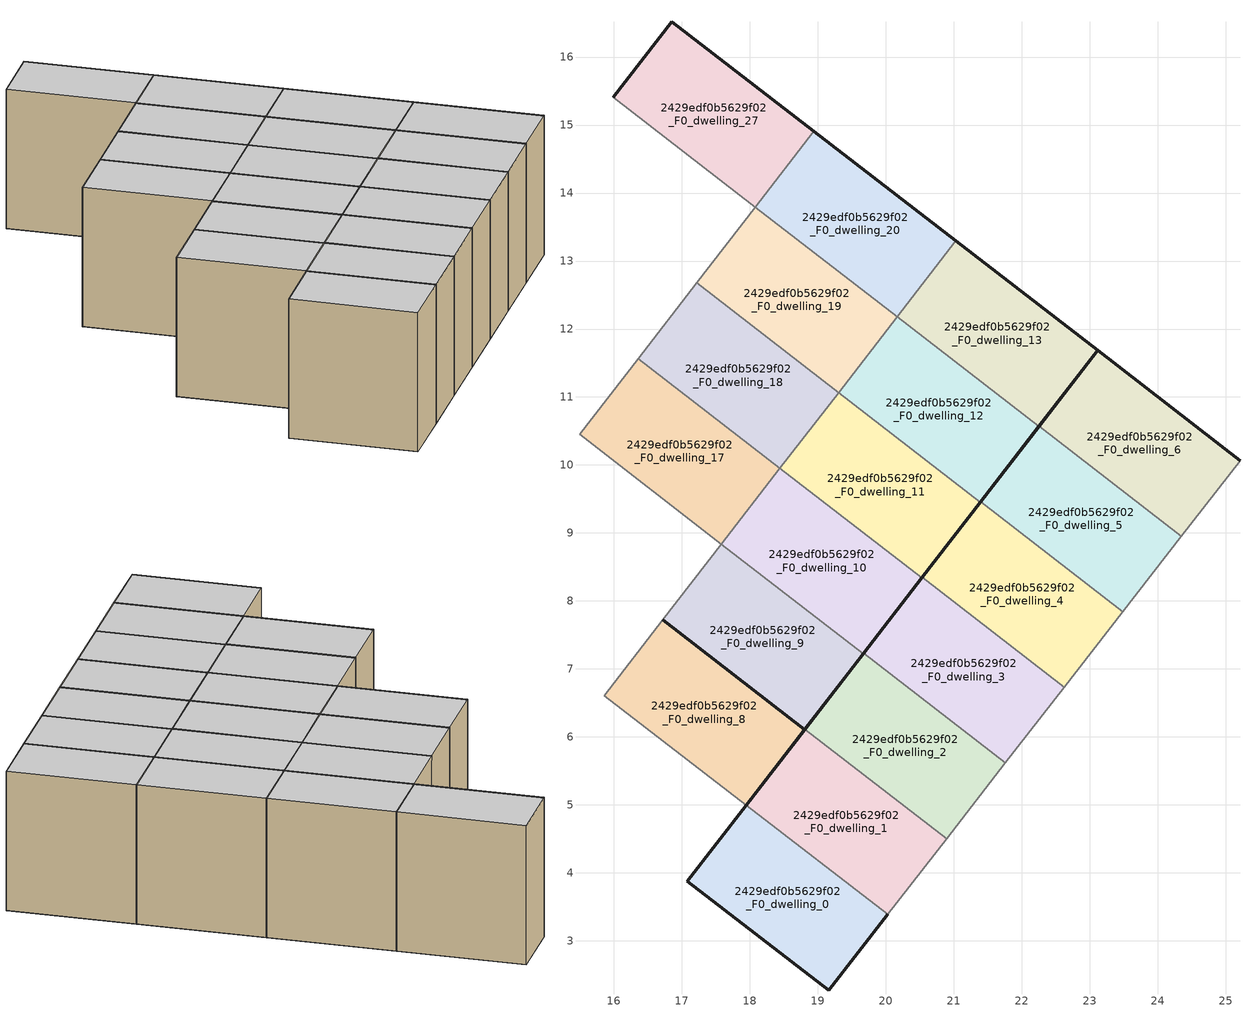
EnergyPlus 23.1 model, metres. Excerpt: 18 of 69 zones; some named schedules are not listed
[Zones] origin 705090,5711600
2429edf0b5629f02_F0_dwelling_0
 floor ground (EU_floor_Construction): 19.16,2.27 20.03,3.39 17.95,5 17.08,3.88 z0
 wall outside (EU_wall_Construction): 20.03,3.39 19.16,2.27 17.08,3.88 17.95,5 z0:3
 wall to 2429edf0b5629f02_F0_dwelling_1 (EU_wall_Construction): 17.95,5 20.03,3.39 z0:3
 ceiling to 2429edf0b5629f02_F1_dwelling_0 (EU_floor_Construction): 20.03,3.39 19.16,2.27 17.08,3.88 17.95,5 z3
2429edf0b5629f02_F0_dwelling_1
 floor ground (EU_floor_Construction): 20.03,3.39 20.9,4.5 18.81,6.11 17.95,5 z0
 wall outside (EU_wall_Construction): 17.95,5 18.81,6.11 z0:3
 wall to 2429edf0b5629f02_F0_dwelling_2 (EU_wall_Construction): 18.81,6.11 20.9,4.5 z0:3
 wall adiabatic (EU_wall_Construction): 20.9,4.5 20.03,3.39 z0:3
 ceiling to 2429edf0b5629f02_F1_dwelling_1 (EU_floor_Construction): 20.9,4.5 20.03,3.39 17.95,5 18.81,6.11 z3
2429edf0b5629f02_F0_dwelling_10
 floor ground (EU_floor_Construction): 19.67,7.22 20.53,8.34 18.44,9.95 17.58,8.84 z0
 wall outside (EU_wall_Construction): 20.53,8.34 19.67,7.22 z0:3
 wall to 2429edf0b5629f02_F0_dwelling_11 (EU_wall_Construction): 18.44,9.95 20.53,8.34 z0:3
 wall to 2429edf0b5629f02_F0_dwelling_9 (EU_wall_Construction): 19.67,7.22 17.58,8.84 z0:3
 wall to 2429edf0b5629f02_F0_dwelling_17 (EU_wall_Construction): 17.58,8.84 18.44,9.95 z0:3
 ceiling to 2429edf0b5629f02_F1_dwelling_10 (EU_floor_Construction): 20.53,8.34 19.67,7.22 17.58,8.84 18.44,9.95 z3
2429edf0b5629f02_F0_dwelling_11
 floor ground (EU_floor_Construction): 20.53,8.34 21.39,9.45 19.31,11.07 18.44,9.95 z0
 wall outside (EU_wall_Construction): 21.39,9.45 20.53,8.34 z0:3
 wall to 2429edf0b5629f02_F0_dwelling_12 (EU_wall_Construction): 19.31,11.07 21.39,9.45 z0:3
 wall to 2429edf0b5629f02_F0_dwelling_18 (EU_wall_Construction): 18.44,9.95 19.31,11.07 z0:3
 ceiling to 2429edf0b5629f02_F1_dwelling_11 (EU_floor_Construction): 21.39,9.45 20.53,8.34 18.44,9.95 19.31,11.07 z3
2429edf0b5629f02_F0_dwelling_12
 floor ground (EU_floor_Construction): 21.39,9.45 22.25,10.57 20.17,12.18 19.31,11.07 z0
 wall outside (EU_wall_Construction): 22.25,10.57 21.39,9.45 z0:3
 wall to 2429edf0b5629f02_F0_dwelling_13 (EU_wall_Construction): 20.17,12.18 22.25,10.57 z0:3
 wall to 2429edf0b5629f02_F0_dwelling_19 (EU_wall_Construction): 19.31,11.07 20.17,12.18 z0:3
 ceiling to 2429edf0b5629f02_F1_dwelling_12 (EU_floor_Construction): 22.25,10.57 21.39,9.45 19.31,11.07 20.17,12.18 z3
2429edf0b5629f02_F0_dwelling_13
 floor ground (EU_floor_Construction): 22.25,10.57 23.12,11.68 21.03,13.3 20.17,12.18 z0
 wall outside (EU_wall_Construction): 21.03,13.3 23.12,11.68 22.25,10.57 z0:3
 wall to 2429edf0b5629f02_F0_dwelling_20 (EU_wall_Construction): 20.17,12.18 21.03,13.3 z0:3
 ceiling to 2429edf0b5629f02_F1_dwelling_13 (EU_floor_Construction): 23.12,11.68 22.25,10.57 20.17,12.18 21.03,13.3 z3
2429edf0b5629f02_F0_dwelling_17
 floor ground (EU_floor_Construction): 17.58,8.84 18.44,9.95 16.36,11.56 15.49,10.45 z0
 wall to 2429edf0b5629f02_F0_dwelling_18 (EU_wall_Construction): 16.36,11.56 18.44,9.95 z0:3
 wall to 2429edf0b5629f02_F0_dwelling_16 (EU_wall_Construction): 17.58,8.84 15.49,10.45 z0:3
 wall to 2429edf0b5629f02_F0_dwelling_24 (EU_wall_Construction): 15.49,10.45 16.36,11.56 z0:3
 ceiling to 2429edf0b5629f02_F1_dwelling_17 (EU_floor_Construction): 18.44,9.95 17.58,8.84 15.49,10.45 16.36,11.56 z3
2429edf0b5629f02_F0_dwelling_18
 floor ground (EU_floor_Construction): 18.44,9.95 19.31,11.07 17.22,12.68 16.36,11.56 z0
 wall to 2429edf0b5629f02_F0_dwelling_19 (EU_wall_Construction): 17.22,12.68 19.31,11.07 z0:3
 wall to 2429edf0b5629f02_F0_dwelling_25 (EU_wall_Construction): 16.36,11.56 17.22,12.68 z0:3
 ceiling to 2429edf0b5629f02_F1_dwelling_18 (EU_floor_Construction): 19.31,11.07 18.44,9.95 16.36,11.56 17.22,12.68 z3
2429edf0b5629f02_F0_dwelling_19
 floor ground (EU_floor_Construction): 19.31,11.07 20.17,12.18 18.08,13.79 17.22,12.68 z0
 wall to 2429edf0b5629f02_F0_dwelling_20 (EU_wall_Construction): 18.08,13.79 20.17,12.18 z0:3
 wall to 2429edf0b5629f02_F0_dwelling_26 (EU_wall_Construction): 17.22,12.68 18.08,13.79 z0:3
 ceiling to 2429edf0b5629f02_F1_dwelling_19 (EU_floor_Construction): 20.17,12.18 19.31,11.07 17.22,12.68 18.08,13.79 z3
2429edf0b5629f02_F0_dwelling_2
 floor ground (EU_floor_Construction): 20.9,4.5 21.76,5.62 19.67,7.23 18.81,6.11 z0
 wall outside (EU_wall_Construction): 18.81,6.11 19.67,7.23 z0:3
 wall to 2429edf0b5629f02_F0_dwelling_3 (EU_wall_Construction): 19.67,7.23 21.76,5.62 z0:3
 wall adiabatic (EU_wall_Construction): 21.76,5.62 20.9,4.5 z0:3
 ceiling to 2429edf0b5629f02_F1_dwelling_2 (EU_floor_Construction): 21.76,5.62 20.9,4.5 18.81,6.11 19.67,7.23 z3
2429edf0b5629f02_F0_dwelling_20
 floor ground (EU_floor_Construction): 20.17,12.18 21.03,13.3 18.94,14.91 18.08,13.79 z0
 wall outside (EU_wall_Construction): 18.94,14.91 21.03,13.3 z0:3
 wall to 2429edf0b5629f02_F0_dwelling_27 (EU_wall_Construction): 18.08,13.79 18.94,14.91 z0:3
 ceiling to 2429edf0b5629f02_F1_dwelling_20 (EU_floor_Construction): 21.03,13.3 20.17,12.18 18.08,13.79 18.94,14.91 z3
2429edf0b5629f02_F0_dwelling_27
 floor ground (EU_floor_Construction): 18.08,13.79 18.94,14.91 16.85,16.52 15.99,15.41 z0
 wall outside (EU_wall_Construction): 15.99,15.41 16.85,16.52 18.94,14.91 z0:3
 wall to 2429edf0b5629f02_F0_dwelling_26 (EU_wall_Construction): 18.08,13.79 15.99,15.41 z0:3
 ceiling to 2429edf0b5629f02_F1_dwelling_27 (EU_floor_Construction): 18.94,14.91 18.08,13.79 15.99,15.41 16.85,16.52 z3
2429edf0b5629f02_F0_dwelling_3
 floor ground (EU_floor_Construction): 21.76,5.62 22.62,6.73 20.54,8.35 19.67,7.23 z0
 wall outside (EU_wall_Construction): 19.67,7.23 20.54,8.35 z0:3
 wall to 2429edf0b5629f02_F0_dwelling_4 (EU_wall_Construction): 20.54,8.35 22.62,6.73 z0:3
 wall adiabatic (EU_wall_Construction): 22.62,6.73 21.76,5.62 z0:3
 ceiling to 2429edf0b5629f02_F1_dwelling_3 (EU_floor_Construction): 22.62,6.73 21.76,5.62 19.67,7.23 20.54,8.35 z3
2429edf0b5629f02_F0_dwelling_4
 floor ground (EU_floor_Construction): 22.62,6.73 23.49,7.84 21.4,9.46 20.54,8.35 z0
 wall outside (EU_wall_Construction): 20.54,8.35 21.4,9.46 z0:3
 wall to 2429edf0b5629f02_F0_dwelling_5 (EU_wall_Construction): 21.4,9.46 23.49,7.84 z0:3
 wall adiabatic (EU_wall_Construction): 23.49,7.84 22.62,6.73 z0:3
 ceiling to 2429edf0b5629f02_F1_dwelling_4 (EU_floor_Construction): 23.49,7.84 22.62,6.73 20.54,8.35 21.4,9.46 z3
2429edf0b5629f02_F0_dwelling_5
 floor ground (EU_floor_Construction): 23.49,7.84 24.35,8.96 22.26,10.57 21.4,9.46 z0
 wall outside (EU_wall_Construction): 21.4,9.46 22.26,10.57 z0:3
 wall to 2429edf0b5629f02_F0_dwelling_6 (EU_wall_Construction): 22.26,10.57 24.35,8.96 z0:3
 wall adiabatic (EU_wall_Construction): 24.35,8.96 23.49,7.84 z0:3
 ceiling to 2429edf0b5629f02_F1_dwelling_5 (EU_floor_Construction): 24.35,8.96 23.49,7.84 21.4,9.46 22.26,10.57 z3
2429edf0b5629f02_F0_dwelling_6
 floor ground (EU_floor_Construction): 24.35,8.96 25.21,10.07 23.12,11.68 22.26,10.57 z0
 wall outside (EU_wall_Construction): 22.26,10.57 23.12,11.68 25.21,10.07 z0:3
 wall adiabatic (EU_wall_Construction): 25.21,10.07 24.35,8.96 z0:3
 ceiling to 2429edf0b5629f02_F1_dwelling_6 (EU_floor_Construction): 25.21,10.07 24.35,8.96 22.26,10.57 23.12,11.68 z3
2429edf0b5629f02_F0_dwelling_8
 floor ground (EU_floor_Construction): 17.94,4.99 18.81,6.11 16.72,7.72 15.86,6.61 z0
 wall outside (EU_wall_Construction): 16.72,7.72 18.81,6.11 17.94,4.99 z0:3
 wall to 2429edf0b5629f02_F0_dwelling_7 (EU_wall_Construction): 17.94,4.99 15.86,6.61 z0:3
 wall to 2429edf0b5629f02_F0_dwelling_15 (EU_wall_Construction): 15.86,6.61 16.72,7.72 z0:3
 ceiling to 2429edf0b5629f02_F1_dwelling_8 (EU_floor_Construction): 18.81,6.11 17.94,4.99 15.86,6.61 16.72,7.72 z3
2429edf0b5629f02_F0_dwelling_9
 floor ground (EU_floor_Construction): 18.81,6.11 19.67,7.22 17.58,8.84 16.72,7.72 z0
 wall outside (EU_wall_Construction): 19.67,7.22 18.81,6.11 16.72,7.72 z0:3
 wall to 2429edf0b5629f02_F0_dwelling_16 (EU_wall_Construction): 16.72,7.72 17.58,8.84 z0:3
 ceiling to 2429edf0b5629f02_F1_dwelling_9 (EU_floor_Construction): 19.67,7.22 18.81,6.11 16.72,7.72 17.58,8.84 z3
[Building]
EU S2 Campaign: North Axis=0; Terrain=City; Solar Distribution=FullExterior
[Site:Location]
London: Latitude=51.5; Longitude=-0.5; Time Zone=0; Elevation=25
[SizingPeriod:WeatherFileDays]
AnnualSizingPeriod: Begin Month=1; Begin Day of Month=1; End Month=12; End Day of Month=31; Day of Week for Start Day=Monday; Use Weather File Daylight Saving Period=No; Use Weather File Rain and Snow Indicators=No
[MATERIAL]
EU_InternalMass_Material: Roughness=MediumRough; Thickness=0.1; Conductivity=1; Density=1800; Specific Heat=900; Thermal Absorptance=0.9; Solar Absorptance=0.7; Visible Absorptance=0.7
[MATERIAL:NOMASS] Roughness=MediumRough; Thermal Absorptance=0.9; Solar Absorptance=0.7; Visible Absorptance=0.7
Name | Thermal Resistance
EU_wall_NoMass | 0.635353
EU_floor_NoMass | 1.96382
[CONSTRUCTION]
EU_wall_Construction: EU_wall_NoMass
EU_floor_Construction: EU_floor_NoMass
EU_InternalMass_Construction: EU_InternalMass_Material
[ZONE] Type=1; Multiplier=1; Ceiling Height=autocalculate; Floor Area=autocalculate; Part of Total Floor Area=Yes
Name | Volume
2429edf0b5629f02_F0_dwelling_0; 2429edf0b5629f02_F0_dwelling_19 | 11.1548
2429edf0b5629f02_F0_dwelling_1; 2429edf0b5629f02_F0_dwelling_3 | 11.1504
2429edf0b5629f02_F0_dwelling_10 | 11.1541
2429edf0b5629f02_F0_dwelling_11 | 11.1489
2429edf0b5629f02_F0_dwelling_12 | 11.1577
2429edf0b5629f02_F0_dwelling_13; 2429edf0b5629f02_F0_dwelling_27 | 11.1511
2429edf0b5629f02_F0_dwelling_17 | 11.1482
2429edf0b5629f02_F0_dwelling_18; 2429edf0b5629f02_F0_dwelling_9 | 11.1475
2429edf0b5629f02_F0_dwelling_2; 2429edf0b5629f02_F0_dwelling_4; 2429edf0b5629f02_F0_dwelling_6 | 11.1519
2429edf0b5629f02_F0_dwelling_20 | 11.1497
2429edf0b5629f02_F0_dwelling_5 | 11.15625
2429edf0b5629f02_F0_dwelling_8 | 11.1526
[INTERNALMASS] Construction=EU_InternalMass_Construction
Name | Zone or ZoneList | Surface Area
2429edf0b5629f02_F0_dwelling_0_EU_InternalMass | 2429edf0b5629f02_F0_dwelling_0 | 3.71797
2429edf0b5629f02_F0_dwelling_1_EU_InternalMass | 2429edf0b5629f02_F0_dwelling_1 | 3.71677
2429edf0b5629f02_F0_dwelling_2_EU_InternalMass | 2429edf0b5629f02_F0_dwelling_2 | 3.7174
2429edf0b5629f02_F0_dwelling_3_EU_InternalMass | 2429edf0b5629f02_F0_dwelling_3 | 3.71694
2429edf0b5629f02_F0_dwelling_4_EU_InternalMass | 2429edf0b5629f02_F0_dwelling_4 | 3.71719
2429edf0b5629f02_F0_dwelling_5_EU_InternalMass | 2429edf0b5629f02_F0_dwelling_5 | 3.71879
2429edf0b5629f02_F0_dwelling_6_EU_InternalMass | 2429edf0b5629f02_F0_dwelling_6 | 3.7173
2429edf0b5629f02_F0_dwelling_8_EU_InternalMass | 2429edf0b5629f02_F0_dwelling_8 | 3.71741
2429edf0b5629f02_F0_dwelling_9_EU_InternalMass | 2429edf0b5629f02_F0_dwelling_9 | 3.7158
2429edf0b5629f02_F0_dwelling_10_EU_InternalMass | 2429edf0b5629f02_F0_dwelling_10 | 3.71802
2429edf0b5629f02_F0_dwelling_11_EU_InternalMass | 2429edf0b5629f02_F0_dwelling_11 | 3.71594
2429edf0b5629f02_F0_dwelling_12_EU_InternalMass | 2429edf0b5629f02_F0_dwelling_12 | 3.7195
2429edf0b5629f02_F0_dwelling_13_EU_InternalMass | 2429edf0b5629f02_F0_dwelling_13 | 3.71741
2429edf0b5629f02_F0_dwelling_17_EU_InternalMass | 2429edf0b5629f02_F0_dwelling_17 | 3.7163
2429edf0b5629f02_F0_dwelling_18_EU_InternalMass | 2429edf0b5629f02_F0_dwelling_18 | 3.71605
2429edf0b5629f02_F0_dwelling_19_EU_InternalMass | 2429edf0b5629f02_F0_dwelling_19 | 3.71802
2429edf0b5629f02_F0_dwelling_20_EU_InternalMass | 2429edf0b5629f02_F0_dwelling_20 | 3.71655
2429edf0b5629f02_F0_dwelling_27_EU_InternalMass | 2429edf0b5629f02_F0_dwelling_27 | 3.71741
[OTHEREQUIPMENT] Fuel Type=Electricity; Design Level Calculation Method=Watts/Area; Power per Zone Floor Area=1; Fraction Latent=0; Fraction Radiant=0; Fraction Lost=0; Carbon Dioxide Generation Rate=0; EndUse Subcategory=EU_Step8_InternalGains
Name | Zone or ZoneList or Space or SpaceList | Schedule
EU_Step8_InternalGain_2429edf0b5629f02_F0_dwelling_0_f000 | 2429edf0b5629f02_F0_dwelling_0 | EU_Step8_GainSchedule_2429edf0b5629f02_F0_dwelling_0_f000
EU_Step8_InternalGain_2429edf0b5629f02_F0_dwelling_1_f000 | 2429edf0b5629f02_F0_dwelling_1 | EU_Step8_GainSchedule_2429edf0b5629f02_F0_dwelling_1_f000
EU_Step8_InternalGain_2429edf0b5629f02_F0_dwelling_2_f000 | 2429edf0b5629f02_F0_dwelling_2 | EU_Step8_GainSchedule_2429edf0b5629f02_F0_dwelling_2_f000
EU_Step8_InternalGain_2429edf0b5629f02_F0_dwelling_3_f000 | 2429edf0b5629f02_F0_dwelling_3 | EU_Step8_GainSchedule_2429edf0b5629f02_F0_dwelling_3_f000
EU_Step8_InternalGain_2429edf0b5629f02_F0_dwelling_4_f000 | 2429edf0b5629f02_F0_dwelling_4 | EU_Step8_GainSchedule_2429edf0b5629f02_F0_dwelling_4_f000
EU_Step8_InternalGain_2429edf0b5629f02_F0_dwelling_5_f000 | 2429edf0b5629f02_F0_dwelling_5 | EU_Step8_GainSchedule_2429edf0b5629f02_F0_dwelling_5_f000
EU_Step8_InternalGain_2429edf0b5629f02_F0_dwelling_6_f000 | 2429edf0b5629f02_F0_dwelling_6 | EU_Step8_GainSchedule_2429edf0b5629f02_F0_dwelling_6_f000
EU_Step8_InternalGain_2429edf0b5629f02_F0_dwelling_8_f000 | 2429edf0b5629f02_F0_dwelling_8 | EU_Step8_GainSchedule_2429edf0b5629f02_F0_dwelling_8_f000
EU_Step8_InternalGain_2429edf0b5629f02_F0_dwelling_9_f000 | 2429edf0b5629f02_F0_dwelling_9 | EU_Step8_GainSchedule_2429edf0b5629f02_F0_dwelling_9_f000
EU_Step8_InternalGain_2429edf0b5629f02_F0_dwelling_10_f000 | 2429edf0b5629f02_F0_dwelling_10 | EU_Step8_GainSchedule_2429edf0b5629f02_F0_dwelling_10_f000
EU_Step8_InternalGain_2429edf0b5629f02_F0_dwelling_11_f000 | 2429edf0b5629f02_F0_dwelling_11 | EU_Step8_GainSchedule_2429edf0b5629f02_F0_dwelling_11_f000
EU_Step8_InternalGain_2429edf0b5629f02_F0_dwelling_12_f000 | 2429edf0b5629f02_F0_dwelling_12 | EU_Step8_GainSchedule_2429edf0b5629f02_F0_dwelling_12_f000
EU_Step8_InternalGain_2429edf0b5629f02_F0_dwelling_13_f000 | 2429edf0b5629f02_F0_dwelling_13 | EU_Step8_GainSchedule_2429edf0b5629f02_F0_dwelling_13_f000
EU_Step8_InternalGain_2429edf0b5629f02_F0_dwelling_17_f000 | 2429edf0b5629f02_F0_dwelling_17 | EU_Step8_GainSchedule_2429edf0b5629f02_F0_dwelling_17_f000
EU_Step8_InternalGain_2429edf0b5629f02_F0_dwelling_18_f000 | 2429edf0b5629f02_F0_dwelling_18 | EU_Step8_GainSchedule_2429edf0b5629f02_F0_dwelling_18_f000
EU_Step8_InternalGain_2429edf0b5629f02_F0_dwelling_19_f000 | 2429edf0b5629f02_F0_dwelling_19 | EU_Step8_GainSchedule_2429edf0b5629f02_F0_dwelling_19_f000
EU_Step8_InternalGain_2429edf0b5629f02_F0_dwelling_20_f000 | 2429edf0b5629f02_F0_dwelling_20 | EU_Step8_GainSchedule_2429edf0b5629f02_F0_dwelling_20_f000
EU_Step8_InternalGain_2429edf0b5629f02_F0_dwelling_27_f000 | 2429edf0b5629f02_F0_dwelling_27 | EU_Step8_GainSchedule_2429edf0b5629f02_F0_dwelling_27_f000
[ZONEVENTILATION:DESIGNFLOWRATE] Schedule=EU_AlwaysOn; Design Flow Rate Calculation Method=AirChanges/Hour; Air Changes per Hour=0.555504; Ventilation Type=Natural; Fan Pressure Rise=0; Fan Total Efficiency=1; Constant Term Coefficient=1; Temperature Term Coefficient=0; Velocity Term Coefficient=0; Velocity Squared Term Coefficient=0; Minimum Indoor Temperature=-100; Maximum Indoor Temperature=100; Delta Temperature=-100; Minimum Outdoor Temperature=-100; Maximum Outdoor Temperature=100; Maximum Wind Speed=40
Name | Zone or ZoneList or Space or SpaceList
EU_ConstantAir_2429edf0b5629f02_F0_dwelling_0 | 2429edf0b5629f02_F0_dwelling_0
EU_ConstantAir_2429edf0b5629f02_F0_dwelling_1 | 2429edf0b5629f02_F0_dwelling_1
EU_ConstantAir_2429edf0b5629f02_F0_dwelling_2 | 2429edf0b5629f02_F0_dwelling_2
EU_ConstantAir_2429edf0b5629f02_F0_dwelling_3 | 2429edf0b5629f02_F0_dwelling_3
EU_ConstantAir_2429edf0b5629f02_F0_dwelling_4 | 2429edf0b5629f02_F0_dwelling_4
EU_ConstantAir_2429edf0b5629f02_F0_dwelling_5 | 2429edf0b5629f02_F0_dwelling_5
EU_ConstantAir_2429edf0b5629f02_F0_dwelling_6 | 2429edf0b5629f02_F0_dwelling_6
EU_ConstantAir_2429edf0b5629f02_F0_dwelling_8 | 2429edf0b5629f02_F0_dwelling_8
EU_ConstantAir_2429edf0b5629f02_F0_dwelling_9 | 2429edf0b5629f02_F0_dwelling_9
EU_ConstantAir_2429edf0b5629f02_F0_dwelling_10 | 2429edf0b5629f02_F0_dwelling_10
EU_ConstantAir_2429edf0b5629f02_F0_dwelling_11 | 2429edf0b5629f02_F0_dwelling_11
EU_ConstantAir_2429edf0b5629f02_F0_dwelling_12 | 2429edf0b5629f02_F0_dwelling_12
EU_ConstantAir_2429edf0b5629f02_F0_dwelling_13 | 2429edf0b5629f02_F0_dwelling_13
EU_ConstantAir_2429edf0b5629f02_F0_dwelling_17 | 2429edf0b5629f02_F0_dwelling_17
EU_ConstantAir_2429edf0b5629f02_F0_dwelling_18 | 2429edf0b5629f02_F0_dwelling_18
EU_ConstantAir_2429edf0b5629f02_F0_dwelling_19 | 2429edf0b5629f02_F0_dwelling_19
EU_ConstantAir_2429edf0b5629f02_F0_dwelling_20 | 2429edf0b5629f02_F0_dwelling_20
EU_ConstantAir_2429edf0b5629f02_F0_dwelling_27 | 2429edf0b5629f02_F0_dwelling_27
[HVACTEMPLATE:THERMOSTAT] Constant Heating Setpoint=20; Constant Cooling Setpoint=50
EU_HeatOnly_2429edf0b5629f02_F1_dwelling_23; EU_HeatOnly_2429edf0b5629f02_F1_dwelling_24; EU_HeatOnly_2429edf0b5629f02_F1_dwelling_25; EU_HeatOnly_2429edf0b5629f02_F1_dwelling_26; EU_HeatOnly_2429edf0b5629f02_F1_dwelling_27; EU_HeatOnly_2429edf0b5629f02_F1_dwelling_28; EU_HeatOnly_2429edf0b5629f02_F1_dwelling_29; EU_HeatOnly_2429edf0b5629f02_F1_dwelling_30; EU_HeatOnly_2429edf0b5629f02_F1_dwelling_31; EU_HeatOnly_2429edf0b5629f02_F1_dwelling_32; EU_HeatOnly_2429edf0b5629f02_F1_dwelling_33
[HVACTEMPLATE:ZONE:IDEALLOADSAIRSYSTEM] System Availability Schedule=EU_AlwaysOn; Maximum Heating Supply Air Temperature=50; Minimum Cooling Supply Air Temperature=13; Maximum Heating Supply Air Humidity Ratio=0.0156; Minimum Cooling Supply Air Humidity Ratio=0.0077; Heating Limit=NoLimit; Cooling Limit=NoLimit; Heating Availability Schedule=EU_AlwaysOn; Cooling Availability Schedule=EU_CoolingOff; Dehumidification Control Type=ConstantSensibleHeatRatio; Cooling Sensible Heat Ratio=0.7; Dehumidification Setpoint=60; Humidification Control Type=None; Humidification Setpoint=30; Outdoor Air Method=None; Outdoor Air Flow Rate per Person=0.00944; Outdoor Air Flow Rate per Zone Floor Area=0; Outdoor Air Flow Rate per Zone=0; Demand Controlled Ventilation Type=None; Outdoor Air Economizer Type=NoEconomizer; Heat Recovery Type=None; Sensible Heat Recovery Effectiveness=0.7; Latent Heat Recovery Effectiveness=0.65
Name | Template Thermostat
2429edf0b5629f02_F0_dwelling_0 | EU_HeatOnly_2429edf0b5629f02_F0_dwelling_0
2429edf0b5629f02_F0_dwelling_1 | EU_HeatOnly_2429edf0b5629f02_F0_dwelling_1
2429edf0b5629f02_F0_dwelling_2 | EU_HeatOnly_2429edf0b5629f02_F0_dwelling_2
2429edf0b5629f02_F0_dwelling_3 | EU_HeatOnly_2429edf0b5629f02_F0_dwelling_3
